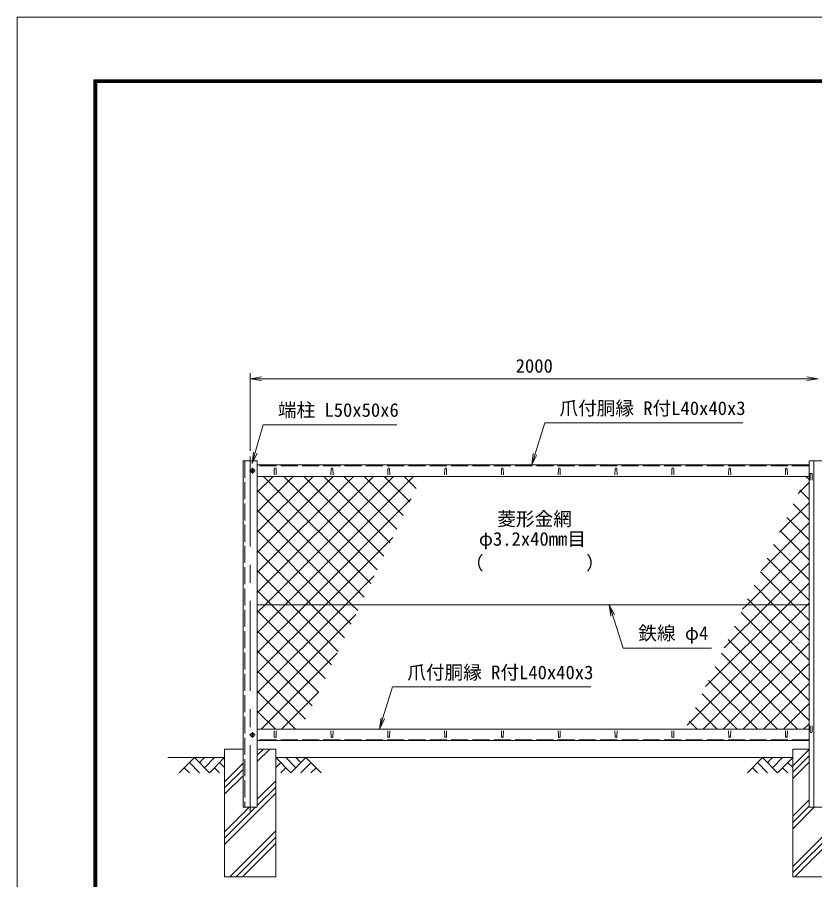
# Model space of a CAD drawing. Units: millimetres, scale not verified. Extents: x -4200 to 4200, y -2970 to 2970.
# Drawn here: x -4200 to -1392, y -66 to 2970 of the extents above; entities that cross this region are included whole.
import ezdxf
from ezdxf.enums import TextEntityAlignment as Align

# ---------------------------------------------------------------- set-up
doc = ezdxf.new("R2010")
doc.units = ezdxf.units.MM
doc.header["$LTSCALE"] = 10
doc.linetypes.add('DASHED', pattern=[7.5, 6, -1.5])
doc.linetypes.add('USER1', pattern=[50.8, 31.75, -6.35, 6.35, -6.35])
for name, color, linetype, lineweight in [('0-0_D-STR1', 1, 'Continuous', 18), ('0-1_D-BMK', 2, 'USER1', 13), ('0-2_D-STR-DIM', 7, 'Continuous', 13), ('0-3_D-STR3', 3, 'Continuous', 13), ('0-4_D-BGD', 7, 'Continuous', 18), ('0-5_D-STR4', 7, 'Continuous', 18), ('0-6_D-DCR-HCH', 7, 'Continuous', 13), ('0-7_D-STR-TXT', 7, 'Continuous', 13), ('0-8_0', 7, 'Continuous', 18), ('0-A_D-STR2', 7, 'Continuous', 13), ('0-B_D-TTL', 7, 'Continuous', 18)]:
    doc.layers.add(name, color=color, linetype=linetype, lineweight=lineweight)
doc.styles.add('ＭＳ ゴシック', font='')
doc.styles.get('ＭＳ ゴシック').set_extended_font_data('MS Gothic')

# ---------------------------------------------------------------- blocks, each defined once
blk = doc.blocks.new('_Open')
at = {"layer": '0-8_0'}
blk.add_line((-10, 1.667), (0, 0), dxfattribs=at)
blk.add_lwpolyline([(-10, -1.667), (0, 0), (-10, 0)], dxfattribs=at)

msp = doc.modelspace()

# ---------------------------------------------------------------- linework, layer by layer
at = {"layer": '0-0_D-STR1'}
for p, q in [((-3404.97, 1408.92), (-3404.97, 188.92)), ((-3354.97, 1408.92), (-3404.97, 1408.92)), ((-3354.97, 188.92), (-3354.97, 1408.92)), ((-1395.97, 188.92), (-1395.97, 1408.92)), ((-1412.47, 1393.92), (-3354.97, 1393.92)), ((-3294.97, 1380.79), (-3295.72, 1359.29)), ((-3288.97, 1380.79), (-3288.22, 1359.29)), ((-3094.97, 1380.79), (-3095.72, 1359.29)), ((-3088.97, 1380.79), (-3088.22, 1359.29)), ((-2894.97, 1380.79), (-2895.72, 1359.29)), ((-2888.97, 1380.79), (-2888.22, 1359.29)), ((-2694.97, 1380.79), (-2695.72, 1359.29)), ((-2688.97, 1380.79), (-2688.22, 1359.29)), ((-2494.97, 1380.79), (-2495.72, 1359.29)), ((-2488.97, 1380.79), (-2488.22, 1359.29)), ((-2294.97, 1380.79), (-2295.72, 1359.29)), ((-2288.97, 1380.79), (-2288.22, 1359.29)), ((-2094.97, 1380.79), (-2095.72, 1359.29)), ((-2088.97, 1380.79), (-2088.22, 1359.29)), ((-1894.97, 1380.79), (-1895.72, 1359.29)), ((-1888.97, 1380.79), (-1888.22, 1359.29)), ((-1694.97, 1380.79), (-1695.72, 1359.29)), ((-1688.97, 1380.79), (-1688.22, 1359.29)), ((-1494.97, 1380.79), (-1495.72, 1359.29)), ((-1488.97, 1380.79), (-1488.22, 1359.29)), ((-3354.97, 1353.92), (-1412.47, 1353.92)), ((-1407.97, 1362.3), (-1408.72, 1340.8)), ((-1401.97, 1362.3), (-1401.22, 1340.8)), ((-3354.97, 463.92), (-1412.47, 463.92)), ((-3294.97, 437.05), (-3295.72, 458.55)), ((-3288.97, 437.05), (-3288.22, 458.55)), ((-3094.97, 437.05), (-3095.72, 458.55)), ((-3088.97, 437.05), (-3088.22, 458.55)), ((-2894.97, 437.05), (-2895.72, 458.55)), ((-2888.97, 437.05), (-2888.22, 458.55)), ((-2694.97, 437.05), (-2695.72, 458.55)), ((-2688.97, 437.05), (-2688.22, 458.55)), ((-2494.97, 437.05), (-2495.72, 458.55)), ((-2488.97, 437.05), (-2488.22, 458.55)), ((-2294.97, 437.05), (-2295.72, 458.55)), ((-2288.97, 437.05), (-2288.22, 458.55)), ((-2094.97, 437.05), (-2095.72, 458.55)), ((-2088.97, 437.05), (-2088.22, 458.55)), ((-1894.97, 437.05), (-1895.72, 458.55)), ((-1888.97, 437.05), (-1888.22, 458.55)), ((-1694.97, 437.05), (-1695.72, 458.55)), ((-1688.97, 437.05), (-1688.22, 458.55)), ((-1494.97, 437.05), (-1495.72, 458.55)), ((-1488.97, 437.05), (-1488.22, 458.55)), ((-1407.97, 454.25), (-1408.72, 475.75)), ((-1401.97, 454.25), (-1401.22, 475.75)), ((-1412.47, 423.92), (-3354.97, 423.92)), ((-3404.97, 188.92), (-3354.97, 188.92)), ((-1412.47, 188.92), (-1347.47, 188.92))]:
    msp.add_line(p, q, dxfattribs=at)
at = {"layer": '0-0_D-STR1', "linetype": 'DASHED'}
for p, q in [((-3398.97, 1408.92), (-3398.97, 188.92)), ((-1412.47, 1390.92), (-3354.97, 1390.92)), ((-1412.47, 426.92), (-3354.97, 426.92))]:
    msp.add_line(p, q, dxfattribs=at)
at = {"layer": '0-0_D-STR1'}
msp.add_lwpolyline([(-1412.47, 188.92), (-1412.47, 1408.92), (-1347.47, 1408.92)], dxfattribs=at)
for centre, start, end in [((-3291.97, 1379.54), 22.61986, 157.38014), ((-3091.97, 1379.54), 22.61986, 157.38014), ((-2891.97, 1379.54), 22.61986, 157.38014), ((-2691.97, 1379.54), 22.61986, 157.38014), ((-2491.97, 1379.54), 22.61986, 157.38014), ((-2291.97, 1379.54), 22.61986, 157.38014), ((-2091.97, 1379.54), 22.61986, 157.38014), ((-1891.97, 1379.54), 22.61986, 157.38014), ((-1691.97, 1379.54), 22.61986, 157.38014), ((-1491.97, 1379.54), 22.61986, 157.38014), ((-1404.97, 1361.05), 22.61986, 157.38014), ((-3291.97, 438.3), 202.61986, 337.38014), ((-3091.97, 438.3), 202.61986, 337.38014), ((-2891.97, 438.3), 202.61986, 337.38014), ((-2691.97, 438.3), 202.61986, 337.38014), ((-2491.97, 438.3), 202.61986, 337.38014), ((-2291.97, 438.3), 202.61986, 337.38014), ((-2091.97, 438.3), 202.61986, 337.38014), ((-1891.97, 438.3), 202.61986, 337.38014), ((-1691.97, 438.3), 202.61986, 337.38014), ((-1491.97, 438.3), 202.61986, 337.38014), ((-1404.97, 455.5), 202.61986, 337.38014)]:
    msp.add_arc(centre, 3.25, start, end, dxfattribs=at)
at = {"layer": '0-1_D-BMK'}
for p, q in [((-3379.97, 1423.92), (-3379.97, 173.92)), ((-3361.97, 1373.92), (-3381.97, 1373.92)), ((-3371.97, 1383.92), (-3371.97, 1363.92)), ((-3361.97, 443.92), (-3381.97, 443.92)), ((-3371.97, 453.92), (-3371.97, 433.92))]:
    msp.add_line(p, q, dxfattribs=at)
at = {"layer": '0-2_D-STR-DIM'}
for p, q in [((-3379.97, 1443.92), (-3379.97, 1717.7)), ((-3379.97, 1697.7), (-1379.97, 1697.7))]:
    msp.add_line(p, q, dxfattribs=at)
at = {"layer": '0-3_D-STR3'}
msp.add_line((-1412.47, 902.17), (-3354.97, 902.17), dxfattribs=at)
for points in [[(-3365.47, 1377.67), (-3371.97, 1381.42), (-3378.47, 1377.67), (-3378.47, 1370.16), (-3371.97, 1366.41), (-3365.47, 1370.16)], [(-3365.47, 447.67), (-3371.97, 451.42), (-3378.47, 447.67), (-3378.47, 440.16), (-3371.97, 436.41), (-3365.47, 440.16)]]:
    msp.add_lwpolyline(points, close=True, dxfattribs=at)
for centre in [(-3371.97, 1373.92), (-3371.97, 443.92)]:
    msp.add_circle(centre, 6.25, dxfattribs=at)
at = {"layer": '0-4_D-BGD'}
for p, q in [((-3469.97, 363.92), (-3669.97, 363.92)), ((-1469.97, 363.92), (-3289.97, 363.92))]:
    msp.add_line(p, q, dxfattribs=at)
at = {"layer": '0-5_D-STR4'}
for p, q in [((-3469.97, 393.92), (-3469.97, -56.08)), ((-3404.97, 393.92), (-3469.97, 393.92)), ((-3289.97, 393.92), (-3354.97, 393.92)), ((-3289.97, 393.92), (-3289.97, -56.08)), ((-1469.97, 393.92), (-1469.97, -56.08)), ((-1412.47, 393.92), (-1469.97, 393.92)), ((-3289.97, -56.08), (-3469.97, -56.08)), ((-1289.97, -56.08), (-1469.97, -56.08))]:
    msp.add_line(p, q, dxfattribs=at)
at = {"layer": '0-6_D-DCR-HCH'}
for p, q in [((-3354.97, 349.9), (-3310.96, 393.92)), ((-3354.97, 372), (-3333.05, 393.92)), ((-1469.97, 334.55), (-1412.47, 392.05)), ((-1469.97, 312.45), (-1412.47, 369.95)), ((-3576.4, 363.92), (-3629.61, 310.71)), ((-3594.14, 346.18), (-3558.5, 310.71)), ((-3576.4, 363.92), (-3523.19, 310.71)), ((-3558.66, 346.18), (-3540.92, 363.92)), ((-3540.92, 328.44), (-3505.45, 363.92)), ((-3523.19, 310.71), (-3469.97, 363.92)), ((-3487.71, 346.18), (-3469.97, 328.52)), ((-3469.97, 279.09), (-3404.97, 344.09)), ((-3236.76, 310.71), (-3289.97, 363.92)), ((-3272.24, 346.18), (-3289.97, 328.52)), ((-3219.03, 328.44), (-3254.5, 363.92)), ((-3183.55, 363.92), (-3236.76, 310.71)), ((-3201.2, 346.09), (-3219.03, 363.92)), ((-3165.81, 346.18), (-3201.45, 310.71)), ((-3183.55, 363.92), (-3130.34, 310.71)), ((-1576.4, 363.92), (-1629.61, 310.71)), ((-1594.14, 346.18), (-1558.5, 310.71)), ((-1576.4, 363.92), (-1523.19, 310.71)), ((-1558.66, 346.18), (-1540.92, 363.92)), ((-1540.92, 328.44), (-1505.45, 363.92)), ((-1523.19, 310.71), (-1469.97, 363.92)), ((-1487.71, 346.18), (-1469.97, 328.52)), ((-1469.97, 290.36), (-1412.47, 347.86)), ((-3611.87, 328.44), (-3594.05, 310.71)), ((-3505.45, 328.44), (-3487.63, 310.71)), ((-3469.97, 257), (-3404.97, 322)), ((-3254.5, 328.44), (-3272.32, 310.71)), ((-3148.08, 328.44), (-3165.89, 310.71)), ((-1611.87, 328.44), (-1594.05, 310.71)), ((-1505.45, 328.44), (-1487.63, 310.71)), ((-3469.97, 234.9), (-3404.97, 299.9)), ((-3354.97, 217.32), (-3289.97, 282.32)), ((-3354.97, 195.22), (-3289.97, 260.22)), ((-3469.97, 58.12), (-3289.97, 238.12)), ((-1469.97, 157.77), (-1412.47, 215.27)), ((-3469.97, 80.22), (-3361.28, 188.92)), ((-3469.97, 102.32), (-3383.37, 188.92)), ((-1469.97, 135.68), (-1412.47, 193.18)), ((-1469.97, 113.58), (-1394.64, 188.92)), ((-1469.97, -19), (-1289.97, 161)), ((-1469.97, -41.1), (-1289.97, 138.9)), ((-3451.6, -56.08), (-3289.97, 105.54)), ((-1462.86, -56.08), (-1289.97, 116.8)), ((-3429.5, -56.08), (-3289.97, 83.44)), ((-3407.4, -56.08), (-3289.97, 61.35))]:
    msp.add_line(p, q, dxfattribs=at)
at = {"layer": '0-7_D-STR-TXT'}
for points in [[(-2863.62, 1535.21), (-3334.59, 1535.21), (-3372.68, 1400.94)], [(-1645.07, 1542.79), (-2342.95, 1542.79), (-2388.31, 1395.83)], [(-1755.92, 748.54), (-2067.25, 748.54), (-2115.34, 900.26)], [(-2180.85, 612.79), (-2878.73, 612.79), (-2924.09, 465.83)]]:
    msp.add_lwpolyline(points, dxfattribs=at)
at = {"layer": '0-A_D-STR2'}
for p, q in [((-3354.97, 1298.43), (-3299.48, 1353.92)), ((-3354.97, 1227.72), (-3228.77, 1353.92)), ((-3354.97, 1157.01), (-3158.06, 1353.92)), ((-3354.97, 1086.3), (-3087.35, 1353.92)), ((-3354.97, 1015.58), (-3016.64, 1353.92)), ((-3354.97, 944.87), (-2945.93, 1353.92)), ((-2955.69, 976.85), (-3332.75, 1353.92)), ((-3326.97, 902.17), (-2875.22, 1353.92)), ((-2932.77, 1024.65), (-3262.04, 1353.92)), ((-3256.26, 902.17), (-2804.51, 1353.92)), ((-2909.86, 1072.45), (-3191.33, 1353.92)), ((-2886.95, 1120.25), (-3120.62, 1353.92)), ((-2864.04, 1168.05), (-3049.91, 1353.92)), ((-2841.13, 1215.85), (-2979.19, 1353.92)), ((-2818.21, 1263.65), (-2908.48, 1353.92)), ((-2795.3, 1311.44), (-2837.77, 1353.92)), ((-1412.47, 1342.83), (-1422.42, 1352.77)), ((-1450.94, 1293.28), (-1412.47, 1331.74)), ((-2978.6, 929.06), (-3354.97, 1305.43)), ((-1412.47, 1272.12), (-1445.33, 1304.98)), ((-3185.55, 902.17), (-2812.82, 1274.89)), ((-1516.04, 1157.47), (-1412.47, 1261.03)), ((-1412.47, 1201.41), (-1468.24, 1257.18)), ((-3022.42, 902.17), (-3354.97, 1234.72)), ((-1581.14, 1021.65), (-1412.47, 1190.32)), ((-1412.47, 1130.7), (-1491.15, 1209.38)), ((-3093.13, 902.17), (-3354.97, 1164.01)), ((-1412.47, 1059.99), (-1514.07, 1161.58)), ((-3114.84, 902.17), (-2877.92, 1139.08)), ((-3163.84, 902.17), (-3354.97, 1093.3)), ((-1629.91, 902.17), (-1412.47, 1119.61)), ((-1412.47, 989.28), (-1536.98, 1113.78)), ((-1412.47, 918.57), (-1559.89, 1065.98)), ((-1559.2, 902.17), (-1412.47, 1048.9)), ((-3234.55, 902.17), (-3354.97, 1022.59)), ((-3044.13, 902.17), (-2943.02, 1003.27)), ((-1466.78, 902.17), (-1582.8, 1018.18)), ((-1488.49, 902.17), (-1412.47, 978.19)), ((-3305.26, 902.17), (-3354.97, 951.88)), ((-1537.5, 902.17), (-1605.71, 970.39)), ((-1608.21, 902.17), (-1628.63, 922.59)), ((-3354.97, 874.16), (-3326.97, 902.17)), ((-3354.97, 803.45), (-3256.26, 902.17)), ((-3354.97, 732.74), (-3185.55, 902.17)), ((-3354.97, 662.03), (-3114.84, 902.17)), ((-3354.97, 591.32), (-3044.13, 902.17)), ((-3116.07, 642.26), (-3354.97, 881.17)), ((-3093.16, 690.06), (-3305.26, 902.17)), ((-3070.25, 737.86), (-3234.55, 902.17)), ((-3047.33, 785.66), (-3163.84, 902.17)), ((-3024.42, 833.46), (-3093.13, 902.17)), ((-3001.51, 881.26), (-3022.42, 902.17)), ((-1841.54, 478.41), (-1417.78, 902.17)), ((-1776.44, 614.22), (-1488.49, 902.17)), ((-1711.34, 750.03), (-1559.2, 902.17)), ((-1646.24, 885.84), (-1629.91, 902.17)), ((-1412.47, 706.44), (-1608.21, 902.17)), ((-1412.47, 777.15), (-1537.5, 902.17)), ((-1412.47, 847.86), (-1466.78, 902.17)), ((-1417.78, 902.17), (-1412.47, 907.48)), ((-3354.97, 520.61), (-3008.12, 867.46)), ((-1412.47, 635.72), (-1651.54, 874.79)), ((-1785.32, 463.92), (-1412.47, 836.76)), ((-1412.47, 565.01), (-1674.45, 826.99)), ((-3138.98, 594.47), (-3354.97, 810.46)), ((-1714.61, 463.92), (-1412.47, 766.05)), ((-1412.47, 494.3), (-1697.36, 779.19)), ((-3161.89, 546.67), (-3354.97, 739.75)), ((-3340.96, 463.92), (-3073.22, 731.65)), ((-1452.8, 463.92), (-1720.27, 731.39)), ((-3184.81, 498.87), (-3354.97, 669.04)), ((-1523.51, 463.92), (-1743.19, 683.59)), ((-1643.9, 463.92), (-1412.47, 695.34)), ((-1594.22, 463.92), (-1766.1, 635.79)), ((-1573.19, 463.92), (-1412.47, 624.63)), ((-3220.57, 463.92), (-3354.97, 598.33)), ((-3270.25, 463.92), (-3138.32, 595.84)), ((-1664.93, 463.92), (-1789.01, 588)), ((-1502.48, 463.92), (-1412.47, 553.92)), ((-3291.28, 463.92), (-3354.97, 527.62)), ((-1735.64, 463.92), (-1811.92, 540.2)), ((-1806.35, 463.92), (-1834.83, 492.4)), ((-1431.77, 463.92), (-1412.47, 483.21))]:
    msp.add_line(p, q, dxfattribs=at)
at = {"layer": '0-B_D-TTL', "color": 2}
msp.add_lwpolyline([(-4200, 2970), (4200, 2970), (4200, -2970), (-4200, -2970)], close=True, dxfattribs=at)
at = {"layer": '0-B_D-TTL'}
for points in [[(-3930, 2750), (3930, 2750), (3930, -2750), (-3930, -2750)], [(-3927.5, 2747.5), (3927.5, 2747.5), (3927.5, -2747.5), (-3927.5, -2747.5)], [(-3925, 2745), (3925, 2745), (3925, -2745), (-3925, -2745)], [(-3922.5, 2742.5), (3922.5, 2742.5), (3922.5, -2742.5), (-3922.5, -2742.5)], [(-3920, 2740), (3920, 2740), (3920, -2740), (-3920, -2740)]]:
    msp.add_lwpolyline(points, close=True, dxfattribs=at)

# ---------------------------------------------------------------- block references
at = {"layer": '0-2_D-STR-DIM', "xscale": 4, "yscale": 4, "rotation": 180}
msp.add_blockref('_Open', (-3379.97, 1697.7), dxfattribs=at)
at = {"layer": '0-2_D-STR-DIM', "xscale": 4, "yscale": 4}
msp.add_blockref('_Open', (-1379.97, 1697.7), dxfattribs=at)
at = {"layer": '0-7_D-STR-TXT', "xscale": 4, "yscale": 4}
for p, rotation in [((-3373.23, 1399.01), 254.16392), ((-2388.9, 1393.92), 252.84683), ((-2115.95, 902.17), 107.58773), ((-2924.68, 463.92), 252.84683)]:
    msp.add_blockref('_Open', p, dxfattribs=dict(at, rotation=rotation))

# ---------------------------------------------------------------- texts
at = {"layer": '0-2_D-STR-DIM', "style": 'ＭＳ ゴシック'}
msp.add_text('2000', height=48.09, dxfattribs=at).set_placement((-2445.24, 1704.45), align=Align.BOTTOM_LEFT)
at = {"layer": '0-7_D-STR-TXT', "style": 'ＭＳ ゴシック'}
for s, p in [('端柱 L50x50x6', (-3282.4, 1549.06)), ('爪付胴縁 R付L40x40x3', (-2291.01, 1555.37)), ('菱形金網', (-2509.92, 1165.72)), ('φ3.2x40mm目', (-2574.9, 1095.28)), ('（\u3000\u3000   \u3000\u3000）', (-2623.63, 1010.81)), ('鉄線 φ4', (-2013.53, 763.41)), ('爪付胴縁 R付L40x40x3', (-2826.79, 625.37))]:
    msp.add_text(s, height=48.09, dxfattribs=at).set_placement(p, align=Align.BOTTOM_LEFT)

doc.saveas('drawing.dxf')
